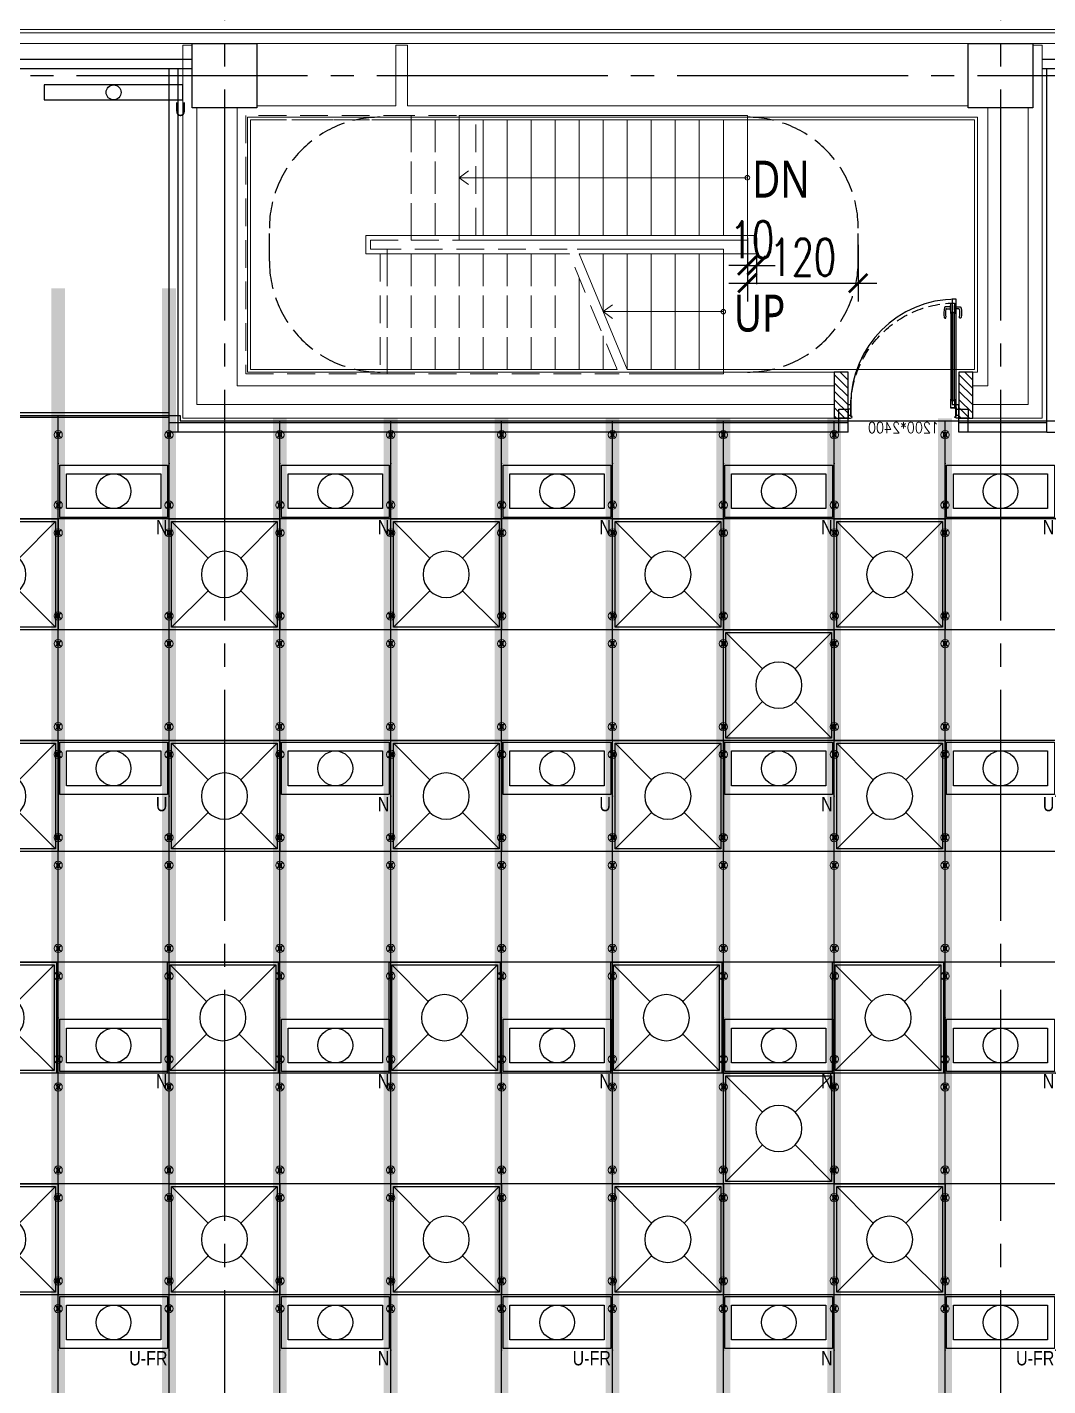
# Model space of a CAD drawing. Header units: millimetres. Extents: x -17313 to 27370, y -1010 to 13584.
# Drawn here: x 17426 to 18531, y 7581 to 9053 of the extents above; entities that cross this region are included whole.
import ezdxf
from ezdxf.enums import TextEntityAlignment as Align

# ---------------------------------------------------------------- set-up
doc = ezdxf.new("R2010")
doc.units = ezdxf.units.MM
doc.header["$LTSCALE"] = 100
for name, pattern in [('188K-SM-03-F10-ARCH-PA-Y2257103$0$HIDDEN2', [0.1875, 0.125, -0.0625]), ('X-S-FAB-L10$0$COL-CEN-LIN', [3.25, 2.5, -0.25, 0.25, -0.25]), ('X-S-FAB-L10$0$HIDDEN', [0.4, 0.3, -0.1]), ('X-S-FAB-L10$0$JJP_虛線(退縮線、投影線、地下室範圍、非屬本工程、圖面分區)', [0.45, 0.3, -0.15]), ('X-S-FAB-L10$0$虛線', [0.846667, 0.423333, -0.423333])]:
    doc.linetypes.add(name, pattern=pattern)
for name, color, linetype in [('0-XREF', 7, 'Continuous'), ('188K-SM-03-F10-ARCH-CEIL-Y2257103$0$K-CEIL-4.2', 8, 'Continuous'), ('188K-SM-03-F10-ARCH-CEIL-Y2257103$0$K-CEIL-4.2-AREA', 8, 'Continuous'), ('188K-SM-03-F10-ARCH-CEIL-Y2257103$0$K-鋼構', 121, 'Continuous'), ('188K-SM-03-F10-ARCH-PA-Y2257103$0$K-P1S-4.2-單抗', 53, 'Continuous'), ('188K-SM-03-F10-ARCH-PA-Y2257103$0$K-岩棉 2hr 7.5-單抗', 53, 'Continuous'), ('188K-SM-03-F10-ARCH-PA-Y2257103$0$K-岩棉 2hr 7.5-非抗', 53, 'Continuous'), ('188K-SM-03-F10-ARCH-PA-Y2257103$0$非YK-K-防火門', 53, 'Continuous'), ('188K-SM-06-F10-ELEC-LIGHT-Y2257103$0$E-LIGHT(W)-N', 8, 'Continuous'), ('188K-SM-06-F10-ELEC-LIGHT-Y2257103$0$E-LIGHT(W)-U FR', 8, 'Continuous'), ('188K-SM-06-F10-ELEC-LIGHT-Y2257103$0$E-LIGHT(W)-U XLPE', 8, 'Continuous'), ('188K-SM-06-F10-HVAC-FFU-Y2257103$0$AC-FFU-ULPA', 4, 'Continuous'), ('X-S-FAB-L10$0$0-DIM-TXT', 8, 'Continuous'), ('X-S-FAB-L10$0$A-STRS', 8, 'Continuous'), ('X-S-FAB-L10$0$A-TEXT', 8, 'Continuous'), ('X-S-FAB-L10$0$A-WALL-EX', 8, 'Continuous'), ('X-S-FAB-L10$0$A-WALL-IN', 8, 'Continuous'), ('X-S-FAB-L10$0$BLOCK', 8, 'Continuous'), ('X-S-FAB-L10$0$CCL', 8, 'X-S-FAB-L10$0$COL-CEN-LIN'), ('X-S-FAB-L10$0$COL-S', 8, 'Continuous'), ('X-S-FAB-L10$0$DW_Frame', 8, 'Continuous'), ('X-S-FAB-L10$0$HID', 8, 'X-S-FAB-L10$0$HIDDEN'), ('X-S-FAB-L10$0$S-SLAB-SHOW', 8, 'Continuous'), ('X-S-FAB-L10$0$WALL_188K_IN', 8, 'Continuous')]:
    doc.layers.add(name, color=color, linetype=linetype)
doc.layers.add('188K-SM-03-F10-ARCH-CEIL-Y2257103$0$K-吊點-標準', color=8, linetype='Continuous', lineweight=9)
doc.layers.add('188K-SM-06-F10-ELEC-LIGHT-Y2257103$0$Defpoints-CAS', color=8, linetype='Continuous', plot=False)
doc.styles.add('188K-SM-03-F10-ARCH-PA-Y2257103$0$Standard', font='txt.shx', dxfattribs={"bigfont": 'chineset.shx'})
doc.styles.add('188K-SM-06-F10-ELEC-LIGHT-Y2257103$0$Standard', font='arial.ttf')
doc.styles.add('X-S-FAB-L10$0$CHINA', font='simplex.shx', dxfattribs={"width": 0.75, "bigfont": 'chineset.shx'})
doc.styles.add('X-S-FAB-L10$0$DimStyUse', font='romans.shx', dxfattribs={"width": 0.7})
doc.styles.add('X-S-FAB-L10$0$Standard', font='', dxfattribs={"width": 0.8})
doc.styles.add('X-S-FAB-L10$0$TG_NOTE_TEXT', font='simplex.shx', dxfattribs={"width": 0.75, "bigfont": 'chineset.shx'})
doc.styles.get('X-S-FAB-L10$0$Standard').set_extended_font_data('Microsoft JhengHei')
doc.dimstyles.new('X-S-FAB-L10$0$SLASHM', dxfattribs={"dimtxt": 40, "dimasz": 20, "dimexe": 20, "dimexo": 0, "dimgap": 8, "dimtad": 1, "dimdsep": 46, "dimtxsty": 'X-S-FAB-L10$0$DimStyUse', "dimblk": 'X-S-FAB-L10$0$_ArchTick', "dimcen": 10, "dimdle": 20, "dimclrt": 2, "dimazin": 0, "dimtfac": 1, "dimtix": 1, "dimtmove": 2, "dimatfit": 3, "dimfxl": 10, "dimtolj": 1, "dimarcsym": 0})

# ---------------------------------------------------------------- blocks, each defined once
blk = doc.blocks.new('188K-SM-06-F10-HVAC-FFU-Y2257103$0$H-FU-U-12x12')
for p, q in [((423, 777), (28, 1172)), ((777, 777), (1172, 1172)), ((28, 28), (423, 423)), ((1172, 28), (777, 423))]:
    blk.add_line(p, q)
blk.add_lwpolyline([(1172, 28), (1172, 1172), (28, 1172), (28, 28)], close=True)
blk.add_circle((600, 600), 250)
at = {"layer": 'DefPoints'}
blk.add_lwpolyline([(1200, 1200), (0, 1200), (0, 0), (1200, 0)], close=True, dxfattribs=at)
blk = doc.blocks.new('188K-SM-06-F10-HVAC-FFU-Y2257103')
at = {"layer": '188K-SM-06-F10-HVAC-FFU-Y2257103$0$AC-FFU-ULPA', "xscale": -0.09999999999999432, "yscale": 0.09999999999999432, "zscale": 0.09999999999999432}
for p in [(17460, 8400), (17700, 8400), (17940, 8400), (18180, 8400), (18420, 8400), (18300, 8280), (17460, 8160), (17700, 8160), (17940, 8160), (18180, 8160), (18420, 8160), (17458.3, 7920), (17698.3, 7920), (17938.3, 7920), (18178.3, 7920), (18418.3, 7920), (18300, 7800), (17460, 7680), (17700, 7680), (17940, 7680), (18180, 7680), (18420, 7680)]:
    blk.add_blockref('188K-SM-06-F10-HVAC-FFU-Y2257103$0$H-FU-U-12x12', p, dxfattribs=at)
blk = doc.blocks.new('X-S-FAB-L10$0$FAB2-L05')
at = {"layer": 'X-S-FAB-L10$0$CCL'}
for p, q in [((-8520, 11005), (-8520, 0)), ((-7680, 11005), (-7680, 0)), ((-26880, 9720), (1210, 9720))]:
    blk.add_line(p, q, dxfattribs=at)
at = {"layer": 'X-S-FAB-L10$0$COL-S'}
for points in [[(-8555, 9755), (-8485, 9755), (-8485, 9685), (-8555, 9685)], [(-7715, 9755), (-7645, 9755), (-7645, 9685), (-7715, 9685)]]:
    blk.add_lwpolyline(points, close=True, dxfattribs=at)
blk = doc.blocks.new('X-S-FAB-L10$0$_ArchTick')
at = {"color": 0, "linetype": 'ByBlock', "const_width": 0.15}
blk.add_lwpolyline([(-0.5, -0.5), (0.5, 0.5)], dxfattribs=at)
blk = doc.blocks.new('*D233')
at = {"layer": 'DefPoints', "color": 0, "lineweight": -2, "transparency": 16777216}
for p, q in [((18206, 8818.2), (18206, 8755.4)), ((18326, 8817), (18326, 8755.4)), ((18186, 8775.4), (18346, 8775.4))]:
    blk.add_line(p, q, dxfattribs=at)
at = {"layer": 'DefPoints', "color": 0, "transparency": 16777216}
for p in [(18206, 8818.2), (18326, 8817), (18326, 8775.4)]:
    blk.add_point(p, dxfattribs=at)
at = {"layer": 'DefPoints', "color": 0, "lineweight": -2, "transparency": 16777216, "xscale": 20, "yscale": 20, "zscale": 20, "rotation": 180}
blk.add_blockref('X-S-FAB-L10$0$_ArchTick', (18206, 8775.4), dxfattribs=at)
at = {"layer": 'DefPoints', "color": 0, "lineweight": -2, "transparency": 16777216, "xscale": 20, "yscale": 20, "zscale": 20}
blk.add_blockref('X-S-FAB-L10$0$_ArchTick', (18326, 8775.4), dxfattribs=at)
at = {"layer": 'DefPoints', "color": 2, "transparency": 16777216, "insert": (18266, 8803.4), "char_height": 40, "attachment_point": 5, "style": 'X-S-FAB-L10$0$DimStyUse'}
blk.add_mtext('\\A1;120', dxfattribs=at)
blk = doc.blocks.new('*D234')
at = {"layer": 'DefPoints', "color": 0, "lineweight": -2, "transparency": 16777216}
for p, q in [((18206, 8824.5), (18206, 8774.373373)), ((18216, 8824.5), (18216, 8774.373373)), ((18206, 8794.373373), (18186, 8794.373373)), ((18206, 8794.373373), (18216, 8794.373373)), ((18216, 8794.373373), (18236, 8794.373373))]:
    blk.add_line(p, q, dxfattribs=at)
at = {"layer": 'DefPoints', "color": 0, "transparency": 16777216}
for p in [(18206, 8824.5), (18216, 8824.5), (18216, 8794.373373)]:
    blk.add_point(p, dxfattribs=at)
at = {"layer": 'DefPoints', "color": 0, "lineweight": -2, "transparency": 16777216, "xscale": 20, "yscale": 20, "zscale": 20}
blk.add_blockref('X-S-FAB-L10$0$_ArchTick', (18206, 8794.373373), dxfattribs=at)
at = {"layer": 'DefPoints', "color": 0, "lineweight": -2, "transparency": 16777216, "xscale": 20, "yscale": 20, "zscale": 20, "rotation": 180}
blk.add_blockref('X-S-FAB-L10$0$_ArchTick', (18216, 8794.373373), dxfattribs=at)
at = {"layer": 'DefPoints', "color": 2, "transparency": 16777216, "insert": (18211, 8822.373373), "char_height": 40, "attachment_point": 5, "style": 'X-S-FAB-L10$0$DimStyUse'}
blk.add_mtext('\\A1;10', dxfattribs=at)
blk = doc.blocks.new('188K-SM-03-F10-ARCH-CEIL-Y2257103$0$A$C2CA95053')
h = blk.add_hatch(color=256)
edge = h.paths.add_edge_path()
edge.add_arc((0, 0), 0.5, 0, 360)
for p, q in [((3.2, 3.2), (-3.2, -3.2)), ((3.2, -3.2), (-3.2, 3.2))]:
    blk.add_line(p, q)
blk.add_lwpolyline([(-1.6, 2.5), (-1.6, -2.5), (1.6, -2.5), (1.6, 2.5)], close=True)
for radius in [4.5, 0.5]:
    blk.add_circle((0, 0), radius)
blk = doc.blocks.new('188K-SM-03-F10-ARCH-CEIL-Y2257103$0$天花板吊點-附調整片 - 3_8_螺桿吊架 100 mm 高調整片-V1-1FL')
blk.add_blockref('188K-SM-03-F10-ARCH-CEIL-Y2257103$0$A$C2CA95053', (0, 0))
blk = doc.blocks.new('188K-SM-03-F10-ARCH-CEIL-Y2257103')
at = {"layer": '188K-SM-03-F10-ARCH-CEIL-Y2257103$0$K-CEIL-4.2'}
for p, q in [((17460, 2067.7), (17460, 8632.2)), ((17580, 2067.7), (17580, 8632.2)), ((17700, 2067.7), (17700, 8626.2)), ((17820, 2067.7), (17820, 8626.2)), ((17940, 2067.7), (17940, 8626.2)), ((18060, 2067.7), (18060, 8626.2)), ((18180, 2067.7), (18180, 8626.2)), ((18300, 2067.7), (18300, 8626.2)), ((18420, 2067.7), (18420, 8626.2)), ((19317.2, 8520), (1767.8, 8520)), ((19317.2, 8400), (1767.8, 8400)), ((19317.2, 8280), (1847.7, 8280)), ((19314.7, 8160), (1847.7, 8160)), ((19314.7, 8040), (1847.7, 8040)), ((19314.7, 7920), (1847.7, 7920)), ((19314.7, 7800), (1847.7, 7800)), ((19314.7, 7680), (1847.7, 7680))]:
    blk.add_line(p, q, dxfattribs=at)
at = {"layer": '188K-SM-03-F10-ARCH-CEIL-Y2257103$0$K-CEIL-4.2-AREA', "elevation": 0}
blk.add_lwpolyline([(1767.8, 8632.2), (17592.2, 8632.2), (17592.2, 8626.2), (18934.7, 8626.2), (18934.7, 8592.2), (19317.2, 8592.2), (19317.2, 7537.7)], dxfattribs=at)
at = {"layer": '188K-SM-03-F10-ARCH-CEIL-Y2257103$0$K-鋼構', "const_width": 15, "elevation": 0}
for points in [[(17460, 8769.9), (17460, 1885)], [(17580, 8769.9), (17580, 1885)], [(17699.9, 8629), (17699.9, 1885)], [(17819.9, 8629), (17819.9, 1885)], [(17939.9, 8629), (17939.9, 1885)], [(18060, 8629), (18060, 1885)], [(18180, 8629), (18180, 1885)], [(18299.9, 8629), (18299.9, 1885)], [(18419.9, 8629), (18419.9, 1885)]]:
    blk.add_lwpolyline(points, dxfattribs=at)
at = {"layer": '188K-SM-03-F10-ARCH-CEIL-Y2257103$0$K-吊點-標準', "color": 170, "lineweight": 18, "rotation": 179.9999999999997}
for p in [(17460, 8611.2), (17580, 8611.2), (17700, 8611.2), (17820, 8611.2), (17940, 8611.2), (18060, 8611.2), (18180, 8611.2), (18300, 8611.2), (18420, 8611.2), (17460, 8535), (17580, 8535), (17700, 8535), (17820, 8535), (17940, 8535), (18060, 8535), (18180, 8535), (18300, 8535), (18420, 8535), (17460, 8505), (17580, 8505), (17700, 8505), (17820, 8505), (17940, 8505), (18060, 8505), (18180, 8505), (18300, 8505), (18420, 8505), (17460, 8415), (17580, 8415), (17700, 8415), (17820, 8415), (17940, 8415), (18060, 8415), (18180, 8415), (18300, 8415), (18420, 8415), (17460, 8385), (17580, 8385), (17700, 8385), (17820, 8385), (17940, 8385), (18060, 8385), (18180, 8385), (18300, 8385), (18420, 8385), (17460, 8295), (17580, 8295), (17700, 8295), (17820, 8295), (17940, 8295), (18060, 8295), (18180, 8295), (18300, 8295), (18420, 8295), (17460, 8265), (17580, 8265), (17700, 8265), (17820, 8265), (17940, 8265), (18060, 8265), (18180, 8265), (18300, 8265), (18420, 8265), (17460, 8175), (17580, 8175), (17700, 8175), (17820, 8175), (17940, 8175), (18060, 8175), (18180, 8175), (18300, 8175), (18420, 8175), (17460, 8145), (17580, 8145), (17700, 8145), (17820, 8145), (17940, 8145), (18060, 8145), (18180, 8145), (18300, 8145), (18420, 8145), (17460, 8055), (17580, 8055), (17700, 8055), (17820, 8055), (17940, 8055), (18060, 8055), (18180, 8055), (18300, 8055), (18420, 8055), (17460, 8025), (17580, 8025), (17700, 8025), (17820, 8025), (17940, 8025), (18060, 8025), (18180, 8025), (18300, 8025), (18420, 8025), (17460, 7935), (17580, 7935), (17700, 7935), (17820, 7935), (17940, 7935), (18060, 7935), (18180, 7935), (18300, 7935), (18420, 7935), (17460, 7905), (17580, 7905), (17700, 7905), (17820, 7905), (17940, 7905), (18060, 7905), (18180, 7905), (18300, 7905), (18420, 7905), (17460, 7815), (17580, 7815), (17700, 7815), (17820, 7815), (17940, 7815), (18060, 7815), (18180, 7815), (18300, 7815), (18420, 7815), (17460, 7785), (17580, 7785), (17700, 7785), (17820, 7785), (17940, 7785), (18060, 7785), (18180, 7785), (18300, 7785), (18420, 7785), (17460, 7695), (17580, 7695), (17700, 7695), (17820, 7695), (17940, 7695), (18060, 7695), (18180, 7695), (18300, 7695), (18420, 7695), (17460, 7665), (17580, 7665), (17700, 7665), (17820, 7665), (17940, 7665), (18060, 7665), (18180, 7665), (18300, 7665), (18420, 7665)]:
    blk.add_blockref('188K-SM-03-F10-ARCH-CEIL-Y2257103$0$天花板吊點-附調整片 - 3_8_螺桿吊架 100 mm 高調整片-V1-1FL', p, dxfattribs=at)
blk = doc.blocks.new('188K-SM-03-F10-ARCH-PA-Y2257103$0$F14P8-SM-03-FB1-ARCH-PA(B)-Y2210902$0$18P2-XFDP40$0$GAD2205')
blk.add_lwpolyline([(0, 1), (0, 1), (-18, 1, -0.414214), (-18, 2), (-18, 3, -0.414214), (-18, 3), (-14, 3, 0.414214), (-13, 4), (-13, 4, 0.414214), (-14, 4), (-18, 4, -0.414214), (-18, 5), (-18, 12, -0.414214), (-18, 12), (-18, 12, 0.414214), (-18, 12), (-18, 14, 0.72636), (-19, 14), (-19, 13, 0.158507), (-19, 13), (-19, 0, 0.414214), (-19, 0), (19, 0, 0.414214), (19, 0), (19, 13, 0.158507), (19, 13), (19, 14, 0.72636), (18, 14), (18, 12, 0.414214), (18, 12, -0.414214), (18, 12), (18, 5, -0.414214), (18, 4), (14, 4, 0.414214), (13, 4), (13, 4, 0.414214), (14, 3), (18, 3, -0.414214), (18, 3), (18, 2, -0.414214), (18, 1), (0, 1)], format="xyb", close=True)
blk = doc.blocks.new('188K-SM-03-F10-ARCH-PA-Y2257103$0$(FS1-4)1hr單開防火門-1200x2400')
for p, q in [((8.8, 117.1, 0), (9.6, 117.1, 0)), ((8.8, 112.2, 0), (8.8, 117.1, 0)), ((9.6, 112.2, 0), (8.8, 112.2, 0)), ((9.6, 117.1, 0), (9.6, 112.2, 0)), ((9.6, 115.7, 0), (13.6, 115.7, 0)), ((13.5, 113.5, 0), (9.6, 113.5, 0)), ((13.6, 115.7, 0), (15, 115.7, 0)), ((0, 4.5), (0, -4.5)), ((2.8, 5), (0.5, 5)), ((3, -3.2), (3, 4.8)), ((117, -3.2), (117, 4.8)), ((117.2, 5), (119.5, 5)), ((120, 4.5), (120, -4.5)), ((0.5, -5), (2.8, -5)), ((2.8, -5), (4.4, -4)), ((3.8, -3.2), (3, -3.2)), ((3.6, -3.5), (3.6, -3.3)), ((3.6, -3.3), (3.8, -3.3)), ((4.4, -3.5), (3.6, -3.5)), ((4.4, -3.2), (4.2, -3.2)), ((4.2, -3.3), (4.4, -3.3)), ((4.4, -3.3), (4.4, -3.5)), ((4.5, -3.7), (4.5, -3.3)), ((115.5, -3.7), (115.5, -3.3)), ((115.6, -3.2), (115.8, -3.2)), ((115.6, -3.3), (115.6, -3.5)), ((115.8, -3.3), (115.6, -3.3)), ((115.6, -3.5), (116.4, -3.5)), ((117.2, -5), (115.6, -4)), ((116.2, -3.2), (117, -3.2)), ((116.4, -3.3), (116.2, -3.3)), ((116.4, -3.5), (116.4, -3.3)), ((119.5, -5), (117.2, -5))]:
    blk.add_line(p, q)
at = {"ltscale": 5}
for points in [[(8.8, 109.6), (8.8, 119.7), (4.8, 119.7), (4.8, 109.6)], [(5, 109.2), (5, 14.8), (5, 14.8), (5, 109.2)], [(8.6, 14.8), (8.5, 14.8), (8.5, 109.2), (8.6, 109.2)], [(8.8, 6.1), (8.8, 14.4), (4.8, 14.4), (4.8, 6.1)]]:
    blk.add_lwpolyline(points, close=True, dxfattribs=at)
at = {"elevation": 0}
blk.add_lwpolyline([(4, 115.7), (0, 115.7), (-1.4, 115.7, 0.327495), (-2.2, 115, 0.089847), (-2.4, 104.3, 1.144881), (-0.5, 104.7, -0.137079), (-0.5, 113, -0.349357), (0, 113.5), (4, 113.5)], format="xyb", dxfattribs=at)
for points in [[(4.8, 112.2), (4.8, 117.1), (4, 117.1), (4, 112.2)], [(-10, -5), (0, -5), (0, 5), (-10, 5)], [(120, -5), (130, -5), (130, 5), (120, 5)]]:
    blk.add_lwpolyline(points, close=True)
at = {"ltscale": 5}
blk.add_lwpolyline([(4.8, 109.7), (4.8, 108.4, 0.158507), (4.9, 108.4), (4.9, 108.3, 0.72636), (5, 108.3), (5, 108.5, 0.414214), (5, 108.5, -0.414214), (4.9, 108.5), (4.9, 109.2, -0.414214), (5, 109.2), (5.4, 109.2, 0.414214), (5.4, 109.3), (5.4, 109.3, 0.414214), (5.4, 109.3), (5, 109.3, -0.414214), (4.9, 109.4), (4.9, 109.5, -0.414214), (5, 109.6), (6.8, 109.6), (6.8, 109.6), (6.8, 109.6), (8.6, 109.6, -0.414214), (8.6, 109.5), (8.6, 109.4, -0.414214), (8.6, 109.3), (8.2, 109.3, 0.414214), (8.1, 109.3), (8.1, 109.3, 0.414214), (8.2, 109.2), (8.6, 109.2, -0.414214), (8.6, 109.2), (8.6, 108.5, -0.414214), (8.6, 108.5), (8.6, 108.5, 0.414214), (8.6, 108.5), (8.6, 108.3, 0.72636), (8.6, 108.3), (8.7, 108.4, 0.158507), (8.7, 108.4), (8.7, 109.7, 0.414214), (8.7, 109.7), (4.9, 109.7, 0.414214)], format="xyb", close=True, dxfattribs=at)
at = {"ltscale": 500}
for points in [[(3.2, -2.4), (3.2, 5.6), (3, 5.6), (3, -2.4)], [(8.5, 6.6), (4, 6.6), (4, 6.3), (8.5, 6.3)]]:
    blk.add_lwpolyline(points, close=True, dxfattribs=at)
at = {"linetype": '188K-SM-03-F10-ARCH-PA-Y2257103$0$HIDDEN2'}
blk.add_arc((3.4, 6.1), 113.7, 359.4256, 87.3094, dxfattribs=at)
at = {"extrusion": (0, 0, -1)}
for centre, major_axis, start_param, end_param in [((13.5, 113, 0), (-0.417, 0.417), 0.901482, 2.245889), ((15, 104.3, 0), (0.707, 0.707), 0.872811, 4.284184), ((-0.8, 108.9, 0), (10.9, 10.9), 0.51383, 1.058752), ((14.9, 114.8, 0), (-0.624, 0.624), 0.866962, 2.13291), ((-13.8, 109, 0), (21.3, 21.3), 0.585307, 0.943734)]:
    blk.add_ellipse(centre, major_axis=major_axis, ratio=1, start_param=start_param, end_param=end_param, dxfattribs=at)
for centre, major_axis, start_param, end_param in [((0.5, 4.5), (0.354, -0.354), 2.356194, 3.926991), ((2.8, 4.8), (0.106, -0.106), 7.068583, 8.63938), ((117.2, 4.8), (-0.106, -0.106), -2.356194, -0.785398), ((119.5, 4.5), (-0.354, -0.354), 2.356194, 3.926991), ((0.5, -4.5), (-0.354, -0.354), 5.497787, 7.068583), ((3.8, -3.3), (-0.0354, -0.0354), 0.785398, 3.926991), ((4.2, -3.3), (-0.0354, -0.0354), 3.926991, 7.068583), ((4.4, -3.3), (0.0354, -0.0354), 7.068583, 8.63938), ((4.2, -3.7), (0.212, -0.212), 6.162283, 7.068583), ((115.6, -3.3), (-0.0354, -0.0354), -2.356194, -0.785398), ((115.8, -3.7), (-0.212, -0.212), -0.785398, 0.120903), ((115.8, -3.3), (0.0354, -0.0354), -0.785398, 2.356194), ((116.2, -3.3), (0.0354, -0.0354), 2.356194, 5.497787), ((119.5, -4.5), (0.354, -0.354), -0.785398, 0.785398)]:
    blk.add_ellipse(centre, major_axis=major_axis, ratio=1, start_param=start_param, end_param=end_param)
at = {"ltscale": 500, "extrusion": (0, 0, -1)}
blk.add_ellipse((3.4, 6.1), major_axis=(-0.495, 0.495), ratio=1, start_param=5.497787, end_param=11.780972, dxfattribs=at)
at = {"ltscale": 5, "xscale": 0.1000000000058208, "yscale": 0.1000000000058208, "zscale": 0.1000000000058208}
blk.add_blockref('188K-SM-03-F10-ARCH-PA-Y2257103$0$F14P8-SM-03-FB1-ARCH-PA(B)-Y2210902$0$18P2-XFDP40$0$GAD2205', (6.8, 14.3), dxfattribs=at)
at = {"color": 8, "style": '188K-SM-03-F10-ARCH-PA-Y2257103$0$Standard', "width": 0.85}
blk.add_text('1200*2400', height=12, dxfattribs=at).set_placement((60, -15, 0), align=Align.MIDDLE_CENTER)
blk = doc.blocks.new('188K-SM-03-F10-ARCH-PA-Y2257103')
at = {"layer": '188K-SM-03-F10-ARCH-PA-Y2257103$0$K-P1S-4.2-單抗'}
for p, q in [((17580, 8635, 0), (15315, 8635, 0)), ((17580, 8630, 0), (15315, 8630, 0))]:
    blk.add_line(p, q, dxfattribs=at)
at = {"layer": '188K-SM-03-F10-ARCH-PA-Y2257103$0$K-岩棉 2hr 7.5-單抗'}
for p, q in [((18315, 8624, 0), (17580, 8624, 0)), ((18305, 8614, 0), (18305, 8629, 0)), ((18315, 8614, 0), (18315, 8629, 0)), ((18435, 8614, 0), (18435, 8629, 0)), ((18530, 8624, 0), (18435, 8624, 0)), ((18445, 8614, 0), (18445, 8629, 0)), ((18315, 8614, 0), (17580, 8614, 0)), ((18530, 8614, 0), (18435, 8614, 0))]:
    blk.add_line(p, q, dxfattribs=at)
at = {"layer": '188K-SM-03-F10-ARCH-PA-Y2257103$0$K-岩棉 2hr 7.5-非抗'}
for p, q in [((17605, 9017.5, 0), (16835, 9017.5, 0)), ((17605, 9007.5, 0), (16835, 9007.5, 0)), ((17580, 8614, 0), (17580, 9007.5, 0)), ((17590, 8614, 0), (17590, 9007.5, 0)), ((18937.5, 9017.5, 0), (18525, 9017.5, 0)), ((18937.5, 9007.5, 0), (18525, 9007.5, 0)), ((18530, 8614), (18530, 9007.5)), ((18530, 8614), (18540, 8614, 0))]:
    blk.add_line(p, q, dxfattribs=at)
at = {"layer": '188K-SM-03-F10-ARCH-PA-Y2257103$0$非YK-K-防火門', "xscale": -1}
blk.add_blockref('188K-SM-03-F10-ARCH-PA-Y2257103$0$(FS1-4)1hr單開防火門-1200x2400', (18435, 8634, 0), dxfattribs=at)
blk = doc.blocks.new('*U307')
at = {"ltscale": 600}
blk.add_lwpolyline([(-75, -8.1), (75, -8.1), (75, 8.1), (-75, 8.1)], close=True, dxfattribs=at)
blk.add_circle((0, 0), 8.1, dxfattribs=at)
at = {"style": '188K-SM-06-F10-ELEC-LIGHT-Y2257103$0$Standard', "width": 0.8}
blk.add_text('U', height=15, rotation=360, dxfattribs=at).set_placement((78.5, -18.1), align=Align.MIDDLE_RIGHT)
blk = doc.blocks.new('*U312')
for points in [[(-58.3, -28.3), (-58.3, 28.3), (58.3, 28.3), (58.3, -28.3)], [(-51, -18.8), (-51, 18.8), (51, 18.8), (51, -18.8)]]:
    blk.add_lwpolyline(points, close=True)
blk.add_circle((0, 0), 18.8)
at = {"layer": '188K-SM-06-F10-ELEC-LIGHT-Y2257103$0$Defpoints-CAS'}
for p in [(-60, 30), (60, 30), (-60, -30), (60, -30)]:
    blk.add_point(p, dxfattribs=at)
at = {"style": '188K-SM-06-F10-ELEC-LIGHT-Y2257103$0$Standard', "width": 0.8}
blk.add_text('N', height=15.5, dxfattribs=at).set_placement((58.3, -38.7), align=Align.MIDDLE_RIGHT)
blk = doc.blocks.new('*U311')
for points in [[(-58.3, -28.3), (-58.3, 28.3), (58.3, 28.3), (58.3, -28.3)], [(-51, -18.8), (-51, 18.8), (51, 18.8), (51, -18.8)]]:
    blk.add_lwpolyline(points, close=True)
blk.add_circle((0, 0), 18.8)
at = {"layer": '188K-SM-06-F10-ELEC-LIGHT-Y2257103$0$Defpoints-CAS'}
for p in [(-60, 30), (60, 30), (-60, -30), (60, -30)]:
    blk.add_point(p, dxfattribs=at)
at = {"style": '188K-SM-06-F10-ELEC-LIGHT-Y2257103$0$Standard', "width": 0.8}
blk.add_text('U', height=15.5, dxfattribs=at).set_placement((58.3, -38.7), align=Align.MIDDLE_RIGHT)
blk = doc.blocks.new('*U303')
for points in [[(-58.3, -28.3), (-58.3, 28.3), (58.3, 28.3), (58.3, -28.3)], [(-51, -18.8), (-51, 18.8), (51, 18.8), (51, -18.8)]]:
    blk.add_lwpolyline(points, close=True)
blk.add_circle((0, 0), 18.8)
at = {"layer": '188K-SM-06-F10-ELEC-LIGHT-Y2257103$0$Defpoints-CAS'}
for p in [(-60, 30), (60, 30), (-60, -30), (60, -30)]:
    blk.add_point(p, dxfattribs=at)
at = {"style": '188K-SM-06-F10-ELEC-LIGHT-Y2257103$0$Standard', "width": 0.8}
blk.add_text('U-FR', height=15.53, dxfattribs=at).set_placement((58.3, -38.7), align=Align.MIDDLE_RIGHT)
blk = doc.blocks.new('188K-SM-06-F10-ELEC-LIGHT-Y2257103')
at = {"layer": '188K-SM-06-F10-ELEC-LIGHT-Y2257103$0$E-LIGHT(W)-N'}
for p in [(17520, 8550), (17760, 8550), (18000, 8550), (18240, 8550), (18480, 8550), (17760, 8250), (18240, 8250), (17520, 7950), (17760, 7950), (18000, 7950), (18240, 7950), (18480, 7950), (17760, 7650), (18240, 7650)]:
    blk.add_blockref('*U312', p, dxfattribs=at)
at = {"layer": '188K-SM-06-F10-ELEC-LIGHT-Y2257103$0$E-LIGHT(W)-U FR'}
for p in [(17520, 7650), (18000, 7650), (18480, 7650)]:
    blk.add_blockref('*U303', p, dxfattribs=at)
at = {"layer": '188K-SM-06-F10-ELEC-LIGHT-Y2257103$0$E-LIGHT(W)-U XLPE'}
for name, p in [('*U307', (17520, 8981.9, 0)), ('*U311', (17520, 8250)), ('*U311', (18000, 8250)), ('*U311', (18480, 8250))]:
    blk.add_blockref(name, p, dxfattribs=at)
blk = doc.blocks.new('X-S-FAB-L10')
at = {"layer": 'X-S-FAB-L10$0$WALL_188K_IN'}
h = blk.add_hatch(dxfattribs=at)
h.set_pattern_fill('LINE', color=256, scale=2, angle=135)
h.set_pattern_definition([(135, (18314.95, 8580.6165), (-4.49013, -4.49013), [])])
h.paths.add_polyline_path([(18314.95, 8629), (18314.95, 8679), (18299.95, 8679), (18299.95, 8629)])
h = blk.add_hatch(dxfattribs=at)
h.set_pattern_fill('LINE', color=256, scale=2, angle=135)
h.set_pattern_definition([(135, (18449.95, 8580.6165), (-4.49013, -4.49013), [])])
h.paths.add_polyline_path([(18449.95, 8629), (18449.95, 8679), (18434.95, 8679), (18434.95, 8629)])
for p, q in [((18314.95, 8629), (18314.95, 8644)), ((18434.95, 8629), (18434.95, 8644))]:
    blk.add_line(p, q)
blk.add_lwpolyline([(18431.95, 8644), (18431.95, 8758), (18427.575, 8758), (18427.575, 8644)], close=True)
blk.add_arc((18431.95, 8644), 114, 90, 180)
at = {"layer": 'X-S-FAB-L10$0$A-STRS', "linetype": 'X-S-FAB-L10$0$JJP_虛線(退縮線、投影線、地下室範圍、非屬本工程、圖面分區)', "lineweight": 0}
for p, q in [((17842, 8957), (17663, 8957)), ((17663, 8957), (17663, 8677)), ((17668, 8682), (17668, 8952)), ((17668, 8952), (17842, 8952)), ((17842, 8952), (17668, 8952)), ((17668, 8952), (17668, 8682)), ((17842, 8952), (17842, 8957)), ((18206, 8957), (17842, 8957)), ((17842, 8957), (17842, 8952)), ((17842, 8952), (18206, 8952)), ((17842, 8952), (17842, 8827)), ((17842, 8952), (17842, 8827)), ((17842, 8952), (17842, 8827)), ((17842, 8827), (17842, 8952)), ((17868, 8952), (17842, 8952)), ((17842, 8952), (17842, 8827)), ((17868, 8952), (17868, 8827)), ((17868, 8827), (17868, 8952)), ((17868, 8952), (17868, 8827)), ((17894, 8952), (17868, 8952)), ((17894, 8952), (17894, 8827)), ((17894, 8827), (17894, 8952)), ((17894, 8952), (17894, 8827)), ((17920, 8952), (17894, 8952)), ((17912.046, 8827), (17912.046, 8952)), ((17920, 8952), (17920, 8827)), ((17920, 8827), (17920, 8952)), ((17920, 8952), (17920, 8827)), ((17946, 8952), (17920, 8952)), ((17946, 8952), (17946, 8827)), ((17946, 8827), (17946, 8952)), ((17946, 8952), (17946, 8827)), ((17972, 8952), (17946, 8952)), ((17972, 8952), (17972, 8827)), ((17972, 8827), (17972, 8952)), ((17972, 8952), (17972, 8827)), ((17998, 8952), (17972, 8952)), ((17998, 8952), (17998, 8827)), ((17998, 8827), (17998, 8952)), ((17998, 8952), (17998, 8827)), ((18024, 8952), (17998, 8952)), ((18024, 8952), (18024, 8827)), ((18024, 8827), (18024, 8952)), ((18024, 8952), (18024, 8827)), ((18050, 8952), (18024, 8952)), ((18050, 8952), (18050, 8827)), ((18050, 8827), (18050, 8952)), ((18050, 8952), (18050, 8827)), ((18076, 8952), (18050, 8952)), ((18076, 8952), (18076, 8827)), ((18076, 8827), (18076, 8952)), ((18076, 8952), (18076, 8827)), ((18102, 8952), (18076, 8952)), ((18102, 8952), (18102, 8827)), ((18102, 8827), (18102, 8952)), ((18102, 8952), (18102, 8827)), ((18128, 8952), (18102, 8952)), ((18128, 8952), (18128, 8827)), ((18128, 8827), (18128, 8952)), ((18128, 8952), (18128, 8827)), ((18154, 8952), (18128, 8952)), ((18154, 8952), (18154, 8827)), ((18154, 8827), (18154, 8952)), ((18154, 8952), (18154, 8827)), ((18180, 8952), (18154, 8952)), ((18180, 8952), (18180, 8827)), ((18180, 8827), (18180, 8952)), ((18180, 8952), (18180, 8827)), ((18206, 8952), (18180, 8952)), ((18206, 8952), (18206, 8957)), ((18206, 8827), (18206, 8952)), ((17842, 8827), (17793, 8827)), ((17793, 8827), (17793, 8807)), ((17793, 8807), (17793, 8827)), ((17793, 8827), (17842, 8827)), ((17842, 8822), (17842, 8827)), ((18206, 8827), (17842, 8827)), ((17842, 8827), (17842, 8822)), ((17842, 8827), (17868, 8827)), ((17868, 8827), (17894, 8827)), ((17894, 8827), (17920, 8827)), ((17920, 8827), (17946, 8827)), ((17946, 8827), (17972, 8827)), ((17972, 8827), (17998, 8827)), ((17998, 8827), (18024, 8827)), ((18024, 8827), (18050, 8827)), ((18050, 8827), (18076, 8827)), ((18076, 8827), (18102, 8827)), ((18102, 8827), (18128, 8827)), ((18128, 8827), (18154, 8827)), ((18154, 8827), (18180, 8827)), ((18180, 8827), (18206, 8827)), ((18206, 8822), (18206, 8827)), ((17798, 8812), (17798, 8822)), ((17798, 8822), (17842, 8822)), ((17816, 8812), (17798, 8812)), ((18011.089, 8812), (17816, 8812)), ((17816, 8812), (17816, 8807)), ((17816, 8807), (17816, 8812)), ((17842, 8822), (18206, 8822)), ((17793, 8807), (17816, 8807)), ((17816, 8807), (17793, 8807)), ((17808.656, 8807), (17808.656, 8682)), ((17816, 8807), (18013.169, 8807)), ((17816, 8682), (17816, 8807)), ((17816, 8682), (17816, 8807)), ((17816, 8682), (17816, 8807)), ((17842, 8807), (17816, 8807)), ((17816, 8807), (17816, 8682)), ((17816, 8682), (17816, 8807)), ((17842, 8682), (17842, 8807)), ((17868, 8807), (17842, 8807)), ((17842, 8807), (17842, 8682)), ((17842, 8682), (17842, 8807)), ((17868, 8682), (17868, 8807)), ((17894, 8807), (17868, 8807)), ((17868, 8807), (17868, 8682)), ((17868, 8682), (17868, 8807)), ((17894, 8682), (17894, 8807)), ((17920, 8807), (17894, 8807)), ((17894, 8807), (17894, 8682)), ((17894, 8682), (17894, 8807)), ((17920, 8682), (17920, 8807)), ((17946, 8807), (17920, 8807)), ((17920, 8807), (17920, 8682)), ((17920, 8682), (17920, 8807)), ((17946, 8682), (17946, 8807)), ((17972, 8807), (17946, 8807)), ((17946, 8807), (17946, 8682)), ((17946, 8682), (17946, 8807)), ((17972, 8682), (17972, 8807)), ((17998, 8807), (17972, 8807)), ((17972, 8807), (17972, 8682)), ((17972, 8682), (17972, 8807)), ((17998, 8682), (17998, 8807)), ((18013.169, 8807), (17998, 8807)), ((17998, 8807), (17998, 8682)), ((17998, 8682), (17998, 8807)), ((18065.169, 8682), (18013.169, 8807)), ((18024, 8682), (18024, 8780.965)), ((18024, 8780.965), (18024, 8682)), ((18024, 8682), (18024, 8780.965)), ((18050, 8682), (18050, 8718.464)), ((18050, 8718.464), (18050, 8682)), ((18050, 8682), (18050, 8718.464)), ((17816, 8682), (17668, 8682)), ((17668, 8682), (17816, 8682)), ((18065.169, 8682), (17816, 8682)), ((17816, 8682), (17816, 8677)), ((17816, 8677), (17816, 8682)), ((17816, 8682), (17842, 8682)), ((17842, 8682), (17868, 8682)), ((17868, 8682), (17894, 8682)), ((17894, 8682), (17920, 8682)), ((17920, 8682), (17946, 8682)), ((17946, 8682), (17972, 8682)), ((17972, 8682), (17998, 8682)), ((17998, 8682), (18024, 8682)), ((18024, 8682), (18050, 8682)), ((18050, 8682), (18065.169, 8682)), ((17663, 8677), (17816, 8677)), ((17816, 8677), (18067.249, 8677))]:
    blk.add_line(p, q, dxfattribs=at)
at = {"layer": 'X-S-FAB-L10$0$A-STRS', "linetype": 'X-S-FAB-L10$0$虛線', "lineweight": 0}
for p, q in [((17842, 8952), (17668, 8952)), ((17668, 8952), (17668, 8682)), ((18206, 8952), (17842, 8952)), ((18206, 8827), (18206, 8952)), ((17793, 8807), (17793, 8827)), ((17793, 8827), (17842, 8827)), ((17842, 8827), (18206, 8827)), ((17808.656, 8807), (17793, 8807)), ((17816, 8807), (17808.656, 8807)), ((18013.169, 8807), (17816, 8807)), ((17668, 8682), (17808.656, 8682)), ((17808.656, 8682), (17816, 8682)), ((17816, 8682), (18065.169, 8682))]:
    blk.add_line(p, q, dxfattribs=at)
at = {"layer": 'X-S-FAB-L10$0$A-STRS', "lineweight": 0}
for p, q in [((18206, 8957), (17894, 8957)), ((17894, 8957), (17894, 8952)), ((17894, 8952), (18206, 8952)), ((18206, 8952), (17894, 8952)), ((17894, 8952), (17894, 8827)), ((17894, 8952), (17894, 8827)), ((17920, 8952), (17894, 8952)), ((17920, 8952), (17920, 8827)), ((17920, 8827), (17920, 8952)), ((17920, 8952), (17920, 8827)), ((17946, 8952), (17920, 8952)), ((17946, 8952), (17946, 8827)), ((17946, 8827), (17946, 8952)), ((17946, 8952), (17946, 8827)), ((17972, 8952), (17946, 8952)), ((17972, 8952), (17972, 8827)), ((17972, 8827), (17972, 8952)), ((17972, 8952), (17972, 8827)), ((17998, 8952), (17972, 8952)), ((17998, 8952), (17998, 8827)), ((17998, 8827), (17998, 8952)), ((17998, 8952), (17998, 8827)), ((18024, 8952), (17998, 8952)), ((18024, 8952), (18024, 8827)), ((18024, 8827), (18024, 8952)), ((18024, 8952), (18024, 8827)), ((18050, 8952), (18024, 8952)), ((18050, 8952), (18050, 8827)), ((18050, 8827), (18050, 8952)), ((18050, 8952), (18050, 8827)), ((18076, 8952), (18050, 8952)), ((18076, 8952), (18076, 8827)), ((18076, 8827), (18076, 8952)), ((18076, 8952), (18076, 8827)), ((18102, 8952), (18076, 8952)), ((18102, 8952), (18102, 8827)), ((18102, 8827), (18102, 8952)), ((18102, 8952), (18102, 8827)), ((18128, 8952), (18102, 8952)), ((18128, 8952), (18128, 8827)), ((18128, 8827), (18128, 8952)), ((18128, 8952), (18128, 8827)), ((18154, 8952), (18128, 8952)), ((18154, 8952), (18154, 8827)), ((18154, 8827), (18154, 8952)), ((18154, 8952), (18154, 8827)), ((18180, 8952), (18154, 8952)), ((18180, 8952), (18180, 8827)), ((18180, 8827), (18180, 8952)), ((18180, 8952), (18180, 8827)), ((18206, 8952), (18180, 8952)), ((18206, 8952), (18206, 8957)), ((18206, 8827), (18206, 8952)), ((18206, 8827), (18206, 8952)), ((17904, 8897), (17894, 8889.5)), ((17894, 8889.5), (17920, 8889.5)), ((17894, 8889.5), (17904, 8882)), ((17920, 8889.5), (18180, 8889.5)), ((18180, 8889.5), (18206, 8889.5)), ((18206, 8827), (17894, 8827)), ((17894, 8827), (17894, 8822)), ((17894, 8827), (18206, 8827)), ((17894, 8827), (17920, 8827)), ((17920, 8827), (17946, 8827)), ((17946, 8827), (17972, 8827)), ((17972, 8827), (17998, 8827)), ((17998, 8827), (18024, 8827)), ((18024, 8827), (18050, 8827)), ((18050, 8827), (18076, 8827)), ((18076, 8827), (18102, 8827)), ((18102, 8827), (18128, 8827)), ((18128, 8827), (18154, 8827)), ((18154, 8827), (18180, 8827)), ((18180, 8827), (18206, 8827)), ((18206, 8822), (18206, 8827)), ((17894, 8822), (18206, 8822)), ((18180, 8812), (18021.92, 8812)), ((18180, 8807), (18180, 8812)), ((18024, 8807), (18180, 8807)), ((18180, 8807), (18024, 8807)), ((18050, 8807), (18024, 8807)), ((18076, 8682), (18024, 8807)), ((18050, 8744.5), (18050, 8807)), ((18076, 8807), (18050, 8807)), ((18050, 8807), (18050, 8744.5)), ((18050, 8744.5), (18050, 8807)), ((18076, 8682), (18076, 8807)), ((18102, 8807), (18076, 8807)), ((18076, 8807), (18076, 8682)), ((18076, 8682), (18076, 8807)), ((18102, 8682), (18102, 8807)), ((18128, 8807), (18102, 8807)), ((18102, 8807), (18102, 8682)), ((18102, 8682), (18102, 8807)), ((18128, 8682), (18128, 8807)), ((18154, 8807), (18128, 8807)), ((18128, 8807), (18128, 8682)), ((18128, 8682), (18128, 8807)), ((18154, 8682), (18154, 8807)), ((18180, 8807), (18154, 8807)), ((18154, 8807), (18154, 8682)), ((18154, 8682), (18154, 8807)), ((18180, 8682), (18180, 8807)), ((18180, 8682), (18180, 8807)), ((18060, 8752), (18050, 8744.5)), ((18154, 8744.5), (18050, 8744.5)), ((18050, 8744.5), (18060, 8737)), ((18180, 8744.5), (18154, 8744.5)), ((18180, 8682), (18076, 8682)), ((18076, 8682), (18180, 8682)), ((18076, 8682), (18102, 8682)), ((18102, 8682), (18128, 8682)), ((18128, 8682), (18154, 8682)), ((18154, 8682), (18180, 8682)), ((18180, 8677), (18180, 8682)), ((18078.08, 8677), (18180, 8677))]:
    blk.add_line(p, q, dxfattribs=at)
at = {"layer": 'X-S-FAB-L10$0$A-STRS', "lineweight": 0, "flags": 128}
for points in [[(18206, 8892, 1), (18206, 8887, 1)], [(18180, 8747, 1), (18180, 8742, 1)]]:
    blk.add_lwpolyline(points, format="xyb", close=True, dxfattribs=at)
at = {"layer": 'X-S-FAB-L10$0$A-WALL-EX', "lineweight": 0}
blk.add_line((15170, 9046.5), (24360, 9046.5), dxfattribs=at)
at = {"layer": 'X-S-FAB-L10$0$A-WALL-EX', "lineweight": 0, "flags": 128}
for points in [[(24360, 9050), (15170, 9050)], [(15170, 9050), (24360, 9050)], [(15170, 9050), (24360, 9050)], [(15170, 9050), (24360, 9050)], [(15170, 9050), (24360, 9050)], [(15170, 9050), (24360, 9050)], [(15170, 9050), (24360, 9050)], [(15170, 9050), (24360, 9050)], [(15155, 9035), (24363.5, 9035)]]:
    blk.add_lwpolyline(points, dxfattribs=at)
at = {"layer": 'X-S-FAB-L10$0$A-WALL-IN', "lineweight": 0}
for p, q in [((17653.75, 8965), (17653.75, 8664)), ((17653.75, 8965), (17653.75, 8955)), ((17825.5, 8967.5), (17675, 8967.5)), ((18445, 8967.5), (17838, 8967.5)), ((18466.25, 8664), (18466.25, 8965)), ((17665.05, 8679), (17665.05, 8955)), ((17665.05, 8955), (18454.95, 8955)), ((18454.95, 8955), (18454.95, 8679)), ((18299.95, 8679), (17665.05, 8679)), ((18454.95, 8679), (18449.95, 8679)), ((17653.75, 8664), (18299.95, 8664)), ((18449.95, 8664), (18466.25, 8664)), ((18299.95, 8644), (17610, 8644)), ((18510, 8644), (18449.95, 8644)), ((18525, 8629), (18525, 8644)), ((17610, 8629), (18299.95, 8629)), ((18449.95, 8629), (18525, 8629))]:
    blk.add_line(p, q, dxfattribs=at)
at = {"layer": 'X-S-FAB-L10$0$A-WALL-IN', "lineweight": 0, "flags": 128}
for points in [[(17595, 9033), (17595, 8629)], [(17595, 9033), (17605, 9033)], [(17838, 9033), (17825.5, 9033)], [(17825.5, 9033), (17825.5, 8967.5)], [(17838, 8967.5), (17838, 9033)], [(18525, 9033), (18515, 9033)], [(18525, 8644), (18525, 9033)], [(17610, 8644), (17610, 8965)], [(18510, 8965), (18510, 8644)], [(17825.5, 8955), (17838, 8955)], [(17595, 8629), (17610, 8629)]]:
    blk.add_lwpolyline(points, dxfattribs=at)
at = {"layer": 'X-S-FAB-L10$0$COL-S'}
for p, q in [((17605, 9035), (17675, 9035)), ((17605, 8965), (17605, 9035)), ((17675, 9035), (17675, 8965)), ((18445, 9035), (18515, 9035)), ((18445, 8965), (18445, 9035)), ((18515, 9035), (18515, 8965)), ((17675, 8965), (17605, 8965)), ((18515, 8965), (18445, 8965))]:
    blk.add_line(p, q, dxfattribs=at)
at = {"layer": 'X-S-FAB-L10$0$DW_Frame'}
for points in [[(18314.95, 8644), (18317.95, 8644), (18317.95, 8632), (18314.95, 8632)], [(18434.95, 8632), (18431.95, 8632), (18431.95, 8644), (18434.95, 8644)]]:
    blk.add_lwpolyline(points, dxfattribs=at)
at = {"layer": 'X-S-FAB-L10$0$HID'}
for p, q in [((17688.656, 8799), (17688.656, 8835)), ((18326, 8799), (18326, 8835))]:
    blk.add_line(p, q, dxfattribs=at)
for centre, start, end in [((17808.656, 8835), 90, 180), ((18206, 8835), 0, 90), ((17808.656, 8799), 180, 270), ((18206, 8799), 270, 0)]:
    blk.add_arc(centre, 120, start, end, dxfattribs=at)
at = {"layer": 'X-S-FAB-L10$0$S-SLAB-SHOW', "lineweight": 0, "flags": 128}
blk.add_lwpolyline([(18180, 8682), (18452, 8682), (18452, 8952), (18206, 8952), (18206, 8827), (18216, 8827), (18216, 8807), (18180, 8807)], close=True, dxfattribs=at)
blk.add_lwpolyline([(18180, 8682), (18452, 8682), (18452, 8952), (18206, 8952), (18206, 8827), (18216, 8827), (18216, 8807), (18180, 8807)], close=True, dxfattribs=at)
at = {"layer": 'X-S-FAB-L10$0$WALL_188K_IN'}
for points in [[(18314.95, 8629), (18314.95, 8679), (18299.95, 8679), (18299.95, 8629)], [(18449.95, 8629), (18449.95, 8679), (18434.95, 8679), (18434.95, 8629)]]:
    blk.add_lwpolyline(points, close=True, dxfattribs=at)
at = {"layer": 'X-S-FAB-L10$0$BLOCK'}
blk.add_blockref('X-S-FAB-L10$0$FAB2-L05', (26160, -720), dxfattribs=at)
at = {"style": 'X-S-FAB-L10$0$TG_NOTE_TEXT', "width": 0.5, "flags": 1}
for p in [(7463.301, 9020), (18268.251, 8649), (11197.77, 4800.167), (16485.801, 4800.167), (25420.27, 2635), (13360, 320.001, 0), (7463.301, -33.333)]:
    blk.add_attdef('WH', text='', height=20, dxfattribs=at).set_placement(p, align=Align.BOTTOM_LEFT)
at = {"width": 0.5}
for style, p in [('X-S-FAB-L10$0$TG_NOTE_TEXT', (7585, 9020)), ('X-S-FAB-L10$0$TG_NOTE_TEXT', (18389.95, 8649)), ('X-S-FAB-L10$0$TG_NOTE_TEXT', (11117.5, 4813.5)), ('X-S-FAB-L10$0$TG_NOTE_TEXT', (16607.5, 4813.5)), ('X-S-FAB-L10$0$TG_NOTE_TEXT', (25350, 2635)), ('X-S-FAB-L10$0$Standard', (13129.375, 325.001, 0)), ('X-S-FAB-L10$0$TG_NOTE_TEXT', (7585, -20))]:
    blk.add_attdef('DESC', text='', height=10, dxfattribs=dict(at, style=style)).set_placement(p, align=Align.BOTTOM_LEFT)
for tag, style, p in [('TYPE', 'X-S-FAB-L10$0$TG_NOTE_TEXT', (7619.286, 9020)), ('NO', 'X-S-FAB-L10$0$TG_NOTE_TEXT', (7650.095, 9020)), ('TYPE', 'X-S-FAB-L10$0$TG_NOTE_TEXT', (18424.236, 8649)), ('NO', 'X-S-FAB-L10$0$TG_NOTE_TEXT', (18455.045, 8649)), ('NO', 'X-S-FAB-L10$0$TG_NOTE_TEXT', (11088.595, 4813.5)), ('TYPE', 'X-S-FAB-L10$0$TG_NOTE_TEXT', (11151.786, 4813.5)), ('TYPE', 'X-S-FAB-L10$0$TG_NOTE_TEXT', (16641.786, 4813.5)), ('NO', 'X-S-FAB-L10$0$TG_NOTE_TEXT', (16672.595, 4813.5)), ('NO', 'X-S-FAB-L10$0$TG_NOTE_TEXT', (25313, 2635)), ('TYPE', 'X-S-FAB-L10$0$TG_NOTE_TEXT', (25350, 2635)), ('NO', 'X-S-FAB-L10$0$Standard', (13100, 320.001, 0)), ('TYPE', 'X-S-FAB-L10$0$Standard', (13129.375, 320.001, 0)), ('TYPE', 'X-S-FAB-L10$0$TG_NOTE_TEXT', (7619.286, -20)), ('NO', 'X-S-FAB-L10$0$TG_NOTE_TEXT', (7650.095, -20))]:
    blk.add_attdef(tag, text='', height=10, dxfattribs=dict(at, style=style)).set_placement(p, align=Align.BOTTOM_RIGHT)
at = {"style": 'X-S-FAB-L10$0$TG_NOTE_TEXT', "width": 0.5, "flags": 1}
for rotation, p in [(180, (43, 7480)), (180, (943, 7480)), (90, (24310, 3717.77)), (270, (17080, 1711.699))]:
    blk.add_attdef('WH', text='', height=20, rotation=rotation, dxfattribs=at).set_placement(p, align=Align.BOTTOM_LEFT)
at = {"width": 0.5}
for rotation, style, p in [(180, 'X-S-FAB-L10$0$Standard', (317.625, 7480)), (180, 'X-S-FAB-L10$0$Standard', (1217.625, 7480)), (90, 'X-S-FAB-L10$0$TG_NOTE_TEXT', (24310, 3647.5)), (270, 'X-S-FAB-L10$0$TG_NOTE_TEXT', (17080, 1605))]:
    blk.add_attdef('DESC', text='', height=10, rotation=rotation, dxfattribs=dict(at, style=style)).set_placement(p, align=Align.BOTTOM_LEFT)
for tag, rotation, style, p in [('TYPE', 180, 'X-S-FAB-L10$0$Standard', (317.625, 7480)), ('NO', 180, 'X-S-FAB-L10$0$Standard', (347, 7480)), ('TYPE', 180, 'X-S-FAB-L10$0$Standard', (1217.625, 7480)), ('NO', 180, 'X-S-FAB-L10$0$Standard', (1247, 7480)), ('TYPE', 90, 'X-S-FAB-L10$0$TG_NOTE_TEXT', (24310, 3647.5)), ('NO', 90, 'X-S-FAB-L10$0$TG_NOTE_TEXT', (24310, 3610.5)), ('TYPE', 270, 'X-S-FAB-L10$0$TG_NOTE_TEXT', (17080, 1605)), ('NO', 270, 'X-S-FAB-L10$0$TG_NOTE_TEXT', (17080, 1573))]:
    blk.add_attdef(tag, text='', height=10, rotation=rotation, dxfattribs=dict(at, style=style)).set_placement(p, align=Align.BOTTOM_RIGHT)
at = {"layer": 'X-S-FAB-L10$0$0-DIM-TXT', "style": 'X-S-FAB-L10$0$CHINA', "width": 0.75}
for p in [(667.414, 7855.1, -2689.4), (22627.353, 6728.814), (25644.722, 6728.814), (24778.787, 5569.051), (1118.252, 4980), (417.801, 4594.623), (23874.84, 4355), (22927.43, 4330.122), (23749.869, 3901.367), (417.801, 3765.236), (1118.252, 3730), (417.801, 3115.79), (536.882, 2227.832), (16908.994, 1782.652), (888.445, 880.466), (16977.43, 750), (18878.841, 750), (25641.221, 553.233), (21364.03, 526.894)]:
    blk.add_attdef('HIG', text='', height=80, dxfattribs=at).set_placement(p, align=Align.MIDDLE_LEFT)
at = {"layer": 'X-S-FAB-L10$0$A-TEXT', "style": 'X-S-FAB-L10$0$Standard', "width": 0.8}
for s, p in [('DN', (18211.289, 8867.878)), ('UP', (18191.39, 8722.885))]:
    blk.add_text(s, height=40, dxfattribs=at).set_placement(p)
at = {"layer": 'DefPoints'}
for base, p1, p2, picture, middle in [((18216, 8794.373), (18206, 8824.5), (18216, 8824.5), '*D234', (18211, 8822.373)), ((18326, 8775.443), (18206, 8818.226), (18326, 8817), '*D233', (18266, 8803.443))]:
    dim = blk.add_linear_dim(base=base, p1=p1, p2=p2, dimstyle='X-S-FAB-L10$0$SLASHM', dxfattribs=at)
    dim.commit()
    dim.dimension.update_dxf_attribs({"geometry": picture, "text_midpoint": middle})

msp = doc.modelspace()

# ---------------------------------------------------------------- block references
at = {"layer": '0-XREF'}
for name in ['188K-SM-06-F10-HVAC-FFU-Y2257103', 'X-S-FAB-L10', '188K-SM-06-F10-ELEC-LIGHT-Y2257103', '188K-SM-03-F10-ARCH-PA-Y2257103', '188K-SM-03-F10-ARCH-CEIL-Y2257103']:
    msp.add_blockref(name, (0, 0), dxfattribs=at)

doc.saveas('drawing.dxf')
